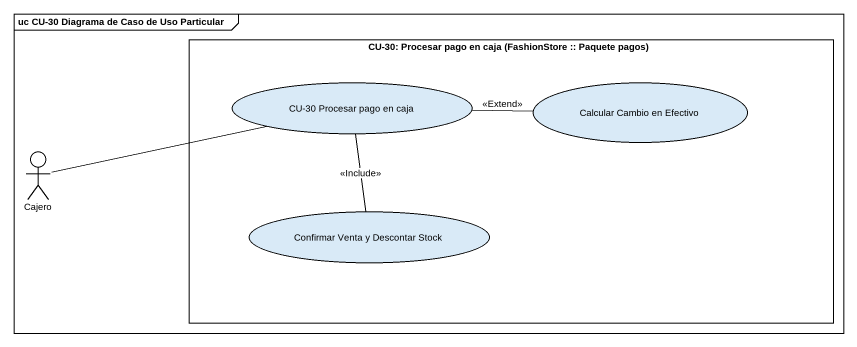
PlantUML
@startuml
mainframe uc CU-30 Diagrama de Caso de Uso Particular
rectangle "CU-30: Procesar pago en caja (FashionStore :: Paquete pagos)" as CU_30_Procesar_pago_en_caja {
  usecase "CU-30 Procesar pago en caja" as CU_30_Procesar_pago_en_caja_2
  usecase "Calcular Cambio en Efectivo" as Calcular_Cambio_en_Efectivo
  usecase "Confirmar Venta y Descontar Stock" as Confirmar_Venta_y_Descontar
}
actor Cajero
CU_30_Procesar_pago_en_caja_2 -- Confirmar_Venta_y_Descontar : <<Include>>
Calcular_Cambio_en_Efectivo -left- CU_30_Procesar_pago_en_caja_2 : <<Extend>>
Cajero -right- CU_30_Procesar_pago_en_caja_2
@enduml
